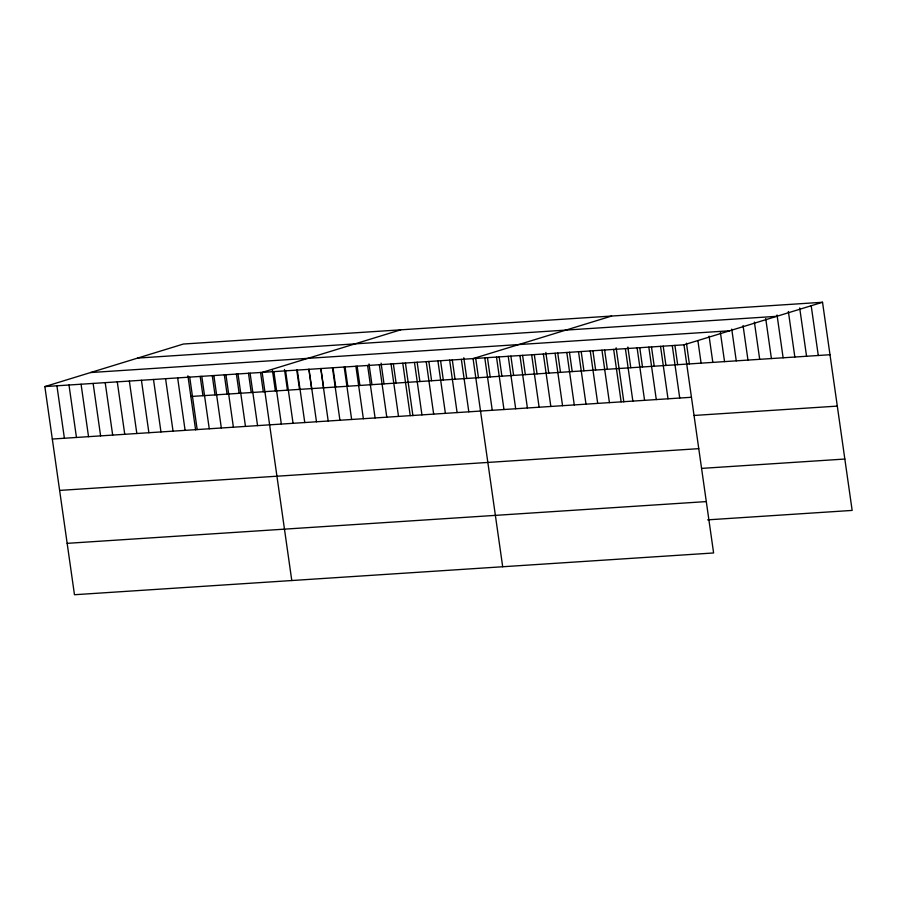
<?xml version="1.0" encoding="UTF-8"?>
<svg xmlns="http://www.w3.org/2000/svg" width="897" height="897" viewBox="0 0 897 897"><rect width="100%" height="100%" fill="white"/><g stroke="black" fill="none" stroke-linecap="round" stroke-linejoin="round"><path stroke-width="1.35" d="M822.527 302.267L683.985 344.818L713.608 552.967L74.473 594.733L44.85 386.585L183.392 344.033L822.527 302.267L852.15 510.415L707.632 519.856M400.701 329.838L262.159 372.39L291.783 580.527M611.608 316.058L473.067 358.598L502.69 566.747M137.678 358.071L776.802 316.316M90.575 372.547L729.698 330.78M44.85 386.585L683.985 344.818M190.859 396.485L829.994 354.73M52.318 439.037L691.441 397.27M694.087 415.457L837.305 406.106M59.628 490.412L698.752 448.657M701.622 468.391L844.839 459.04M67.163 543.347L706.287 501.591M811.202 305.799L818.277 355.492M799.687 307.94L806.56 356.255M788.362 311.472L794.843 357.017M777.037 314.993L783.126 357.791M765.713 318.525L771.409 358.553M754.388 322.045L759.692 359.316M743.064 325.577L747.975 360.089M731.739 329.098L736.258 360.852M720.414 332.63L724.541 361.614M709.09 336.151L712.823 362.377M697.956 341.062L701.095 363.15M686.44 343.203L689.378 363.913M674.914 345.356L677.661 364.675M672.268 345.58L679.724 398.044M663.197 346.119L665.944 365.449M660.54 346.354L668.007 398.806M651.48 346.881L654.227 366.211M648.823 347.117L656.29 399.569M639.763 347.655L642.51 366.974M637.105 347.879L644.573 400.342M627.855 347.038L630.793 367.736M625.388 348.653L632.856 401.105M616.127 347.801L623.83 401.901M613.671 349.415L621.139 401.867M604.612 349.953L607.359 369.272M601.954 350.178L609.422 402.63M592.895 350.716L595.642 370.035M590.237 350.94L597.705 403.403M581.178 351.478L583.925 370.809M578.52 351.714L585.988 404.166M569.46 352.241L572.208 371.571M566.803 352.476L574.271 404.928M557.743 353.014L560.49 372.333M555.086 353.239L562.554 405.702M545.825 352.398L548.773 373.096M543.369 354.012L550.836 406.464M534.309 354.539L537.056 373.87M531.652 354.775L539.119 407.227M522.592 355.313L525.339 374.632M519.935 355.537L527.402 407.989M510.875 356.075L513.622 375.395M508.218 356.3L515.685 408.763M499.158 356.838L501.905 376.168M496.501 357.073L503.968 409.525M487.441 357.6L490.188 376.931M484.784 357.836L492.251 410.288M475.724 358.374L478.471 377.693M463.805 357.757L466.754 378.467M461.35 359.372L468.817 411.824M452.29 359.899L455.037 379.229M449.632 360.134L457.1 412.586M440.573 360.672L443.32 379.992M437.915 360.897L445.383 413.349M428.856 361.435L431.603 380.754M426.198 361.659L433.666 414.122M417.139 362.197L419.886 381.528M414.481 362.433L421.949 414.885M405.41 362.96L412.923 415.681M402.764 363.195L410.232 415.647M393.346 363.756L396.093 383.075M391.047 363.958L398.515 416.421M381.079 363.162L384.017 383.871M379.33 364.731L386.798 417.183M369.003 363.947L371.952 384.656M367.613 365.494L375.081 417.946M357.129 366.122L359.876 385.441M355.896 366.256L363.363 418.708M345.053 366.907L347.801 386.237M344.179 367.019L351.646 419.482M332.978 367.703L335.736 387.022M332.462 367.792L339.929 420.245M320.913 368.488L323.66 387.807M320.745 368.555L328.201 421.007M309.028 369.317L316.484 421.781M308.837 369.272L311.584 388.603M297.311 370.091L304.767 422.543M296.761 370.069L299.52 389.388M285.594 370.853L293.05 423.306M284.495 369.474L287.444 390.173M273.877 371.616L281.333 424.068M272.419 370.259L275.368 390.969M260.545 372.434L263.292 391.754M250.084 373.174L257.551 425.627M248.469 373.219L251.227 392.55M238.008 373.959L245.475 426.411M236.404 374.004L239.151 393.335M225.932 374.755L233.399 427.207M224.328 374.8L227.076 394.119M213.867 375.54L221.335 427.992M212.253 375.585L215.011 394.915M201.791 376.325L209.259 428.777M200.188 376.37L202.935 395.7M189.715 377.121L197.183 429.573M187.91 375.787L195.613 429.887M177.651 377.906L185.107 430.358M165.575 378.691L173.043 431.154M153.499 379.487L160.967 431.939M141.434 380.272L148.891 432.724M129.359 381.057L136.826 433.52M117.283 381.853L124.75 434.305M105.207 382.638L112.674 435.09M93.142 383.423L100.61 435.886M81.066 384.219L88.534 436.671M68.991 385.004L76.458 437.456M56.926 385.8L64.393 438.252"/></g></svg>
